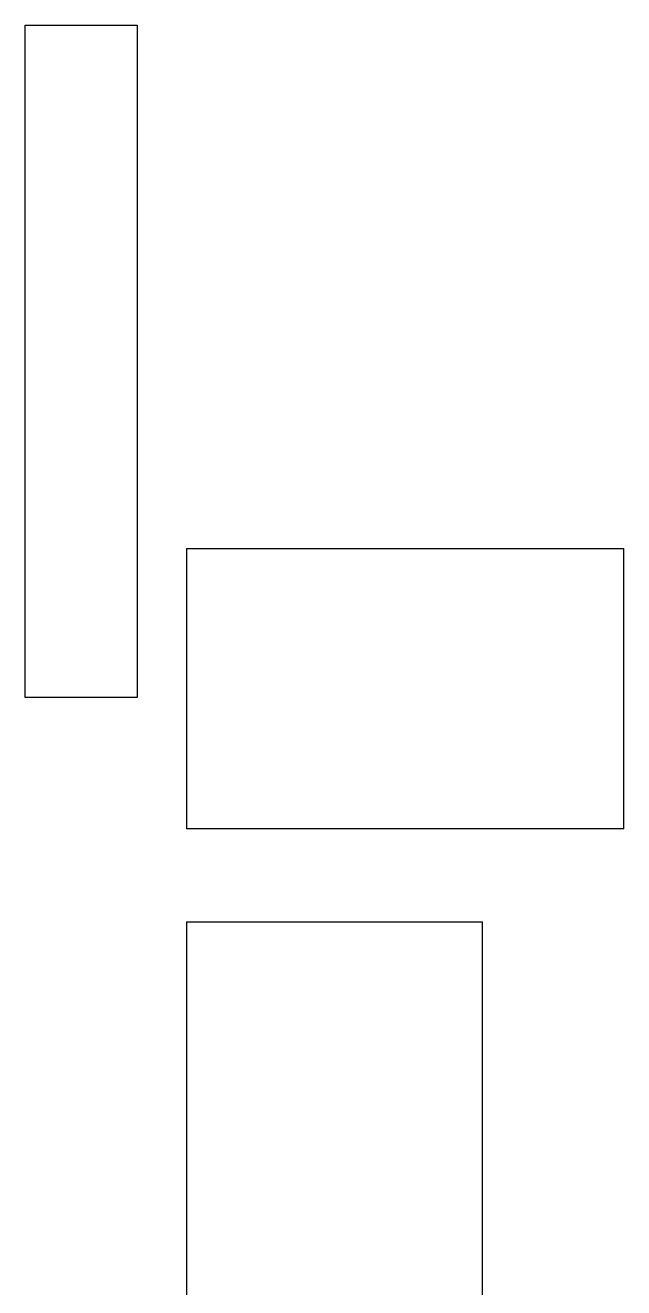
# Model space of a CAD drawing. Extents: x -455 to 382, y -289 to 302.
# Drawn here: x -235.2 to -208.6, y 106.1 to 162.4 of the extents above; entities that cross this region are included whole.
import ezdxf

# ---------------------------------------------------------------- set-up
doc = ezdxf.new("R2010")
doc.units = 0
doc.header["$MEASUREMENT"] = 0
doc.layers.add('EBENE_2', color=7, linetype='CONTINUOUS')

msp = doc.modelspace()

# ---------------------------------------------------------------- linework, layer by layer
at = {"layer": 'EBENE_2', "color": 1}
for points in [[(-235.2495, 132.4346), (-235.2495, 132.4346), (-235.2495, 162.4328), (-235.2495, 162.4328)], [(-235.2495, 162.4328), (-235.2495, 162.4328), (-230.2498, 162.4328), (-230.2498, 162.4328)], [(-230.2498, 162.4328), (-230.2498, 162.4328), (-230.2498, 132.4346), (-230.2498, 132.4346)], [(-228.0502, 139.0843), (-228.0502, 139.0843), (-228.0502, 126.5848), (-228.0502, 126.5848)], [(-228.0502, 139.0843), (-228.0502, 139.0843), (-208.551, 139.0843), (-208.551, 139.0843)], [(-208.551, 126.5848), (-208.551, 126.5848), (-208.551, 139.0843), (-208.551, 139.0843)], [(-230.2498, 132.4346), (-230.2498, 132.4346), (-235.2495, 132.4346), (-235.2495, 132.4346)], [(-208.551, 126.5848), (-208.551, 126.5848), (-228.0502, 126.5848), (-228.0502, 126.5848)], [(-228.0502, 122.4352), (-228.0502, 122.4352), (-228.0502, 100.4362), (-228.0502, 100.4362)], [(-228.0502, 122.4352), (-228.0502, 122.4352), (-214.8508, 122.4352), (-214.8508, 122.4352)], [(-214.8508, 100.4362), (-214.8508, 100.4362), (-214.8508, 122.4352), (-214.8508, 122.4352)]]:
    msp.add_open_spline(points, degree=3, dxfattribs=at)

doc.saveas('drawing.dxf')
